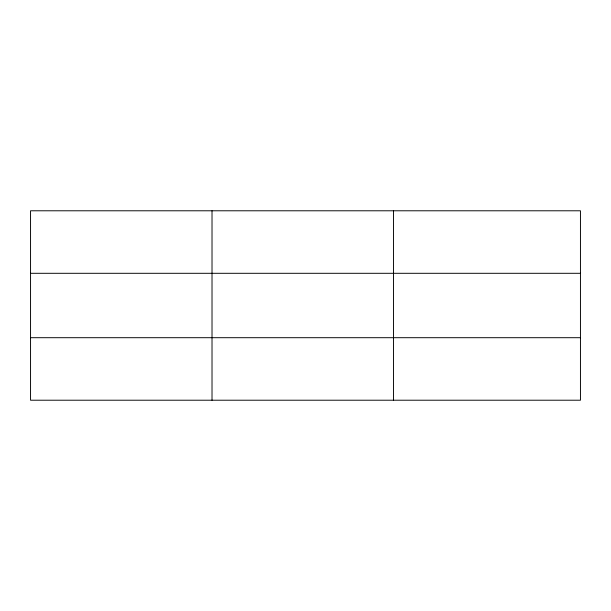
<?xml version="1.0" encoding="UTF-8"?>
<svg xmlns="http://www.w3.org/2000/svg" width="611" height="611" viewBox="0 0 611 611"><rect width="100%" height="100%" fill="white"/><g stroke="black" fill="none" stroke-linecap="round" stroke-linejoin="round"><path stroke-width="0.92" d="M212.017 210.787L212.017 400.213M393.484 210.787L393.484 400.213M580.45 273.3L580.45 210.787L30.55 210.787L30.55 400.213L580.45 400.213L580.45 273.3L30.55 273.3M30.55 337.7L580.45 337.7"/></g></svg>
